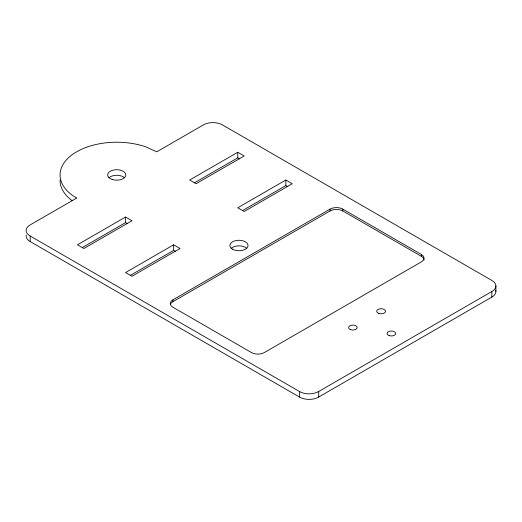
<?xml version="1.0" encoding="UTF-8"?>
<svg xmlns="http://www.w3.org/2000/svg" width="522" height="522" viewBox="0 0 522 522"><rect width="100%" height="100%" fill="white"/><g stroke="black" fill="none" stroke-linecap="round" stroke-linejoin="round"><path stroke-width="0.78" d="M125.554 217.041L77.465 244.805L83.879 248.505L131.968 220.741L125.554 217.041L125.554 222.594L82.346 247.539M237.758 152.261L189.669 180.025L196.083 183.724L244.172 155.961L237.758 152.261L237.758 157.814L194.549 182.759M173.643 244.805L125.554 272.569L131.968 276.268L180.051 248.505L173.643 244.805L173.643 250.358L130.435 275.303M285.847 180.025L237.758 207.789L244.172 211.488L292.255 183.724L285.847 180.025L285.847 185.578L242.639 210.523M172.932 299.817L330.021 209.12A9.07 5.233 0 0 1 342.843 209.12L421.384 254.468A9.07 5.233 0 0 1 421.384 261.874L264.302 352.565A9.07 5.233 0 0 1 251.473 352.565L172.932 307.217A9.07 5.233 0 0 1 172.932 299.817L172.932 301.664A9.07 5.233 0 0 0 170.355 304.685M172.932 301.664L330.021 210.973A9.07 5.233 0 0 1 342.843 210.973L421.384 256.322A9.07 5.233 0 0 1 424.04 260.021M30.178 236.016L299.471 391.487A13.376 7.719 0 0 0 318.707 391.487L491.822 291.537A13.376 7.719 0 0 0 491.822 280.431L222.529 124.96A13.376 7.719 0 0 0 203.293 124.96L156.77 151.824L145.494 146.741A56.67 32.716 0 0 0 72.075 154.793A56.67 32.716 0 0 0 76.316 197.871L76.708 198.047L30.178 224.91A13.376 7.719 0 0 0 30.178 236.016L30.178 241.569L299.471 397.04A13.376 7.719 0 0 0 318.707 397.04L491.822 297.09A13.376 7.719 0 0 0 495.783 290.513M237.758 157.814L239.683 158.923M285.847 185.578L287.766 186.687M125.554 222.594L127.479 223.703M173.643 250.358L175.562 251.467M495.9 285.984L495.9 291.537M491.822 291.537L491.822 297.09M421.384 254.468L421.384 256.322M342.843 209.12L342.843 210.973M330.021 209.12L330.021 210.973M318.707 391.487L318.707 397.04M299.471 391.487L299.471 397.04M30.178 241.569A13.376 7.719 0 0 1 26.217 234.985M72.127 200.67A56.67 32.716 0 0 1 60.069 180.201M231.109 248.433A9.07 5.233 0 0 1 246.815 248.433M108.883 177.871A9.07 5.233 0 0 1 124.588 177.871M232.551 249.203A9.07 5.233 0 0 0 247.722 246.854A9.07 5.233 0 0 0 236.616 240.44A9.07 5.233 0 0 0 232.551 249.203M112.204 179.47A9.07 5.233 0 0 0 125.802 174.935A9.07 5.233 0 0 0 112.204 170.4A9.07 5.233 0 0 0 112.204 179.47M389.223 335.633A4.287 2.473 0 0 0 395.65 333.493A4.287 2.473 0 0 0 389.223 331.346A4.287 2.473 0 0 0 389.223 335.633M378.887 313.487A4.43 2.558 0 0 0 385.53 311.275A4.43 2.558 0 0 0 378.887 309.063A4.43 2.558 0 0 0 378.887 313.487M350.758 329.695A4.261 2.46 0 0 0 357.152 327.562A4.261 2.46 0 0 0 350.758 325.434A4.261 2.46 0 0 0 350.758 329.695"/></g></svg>
